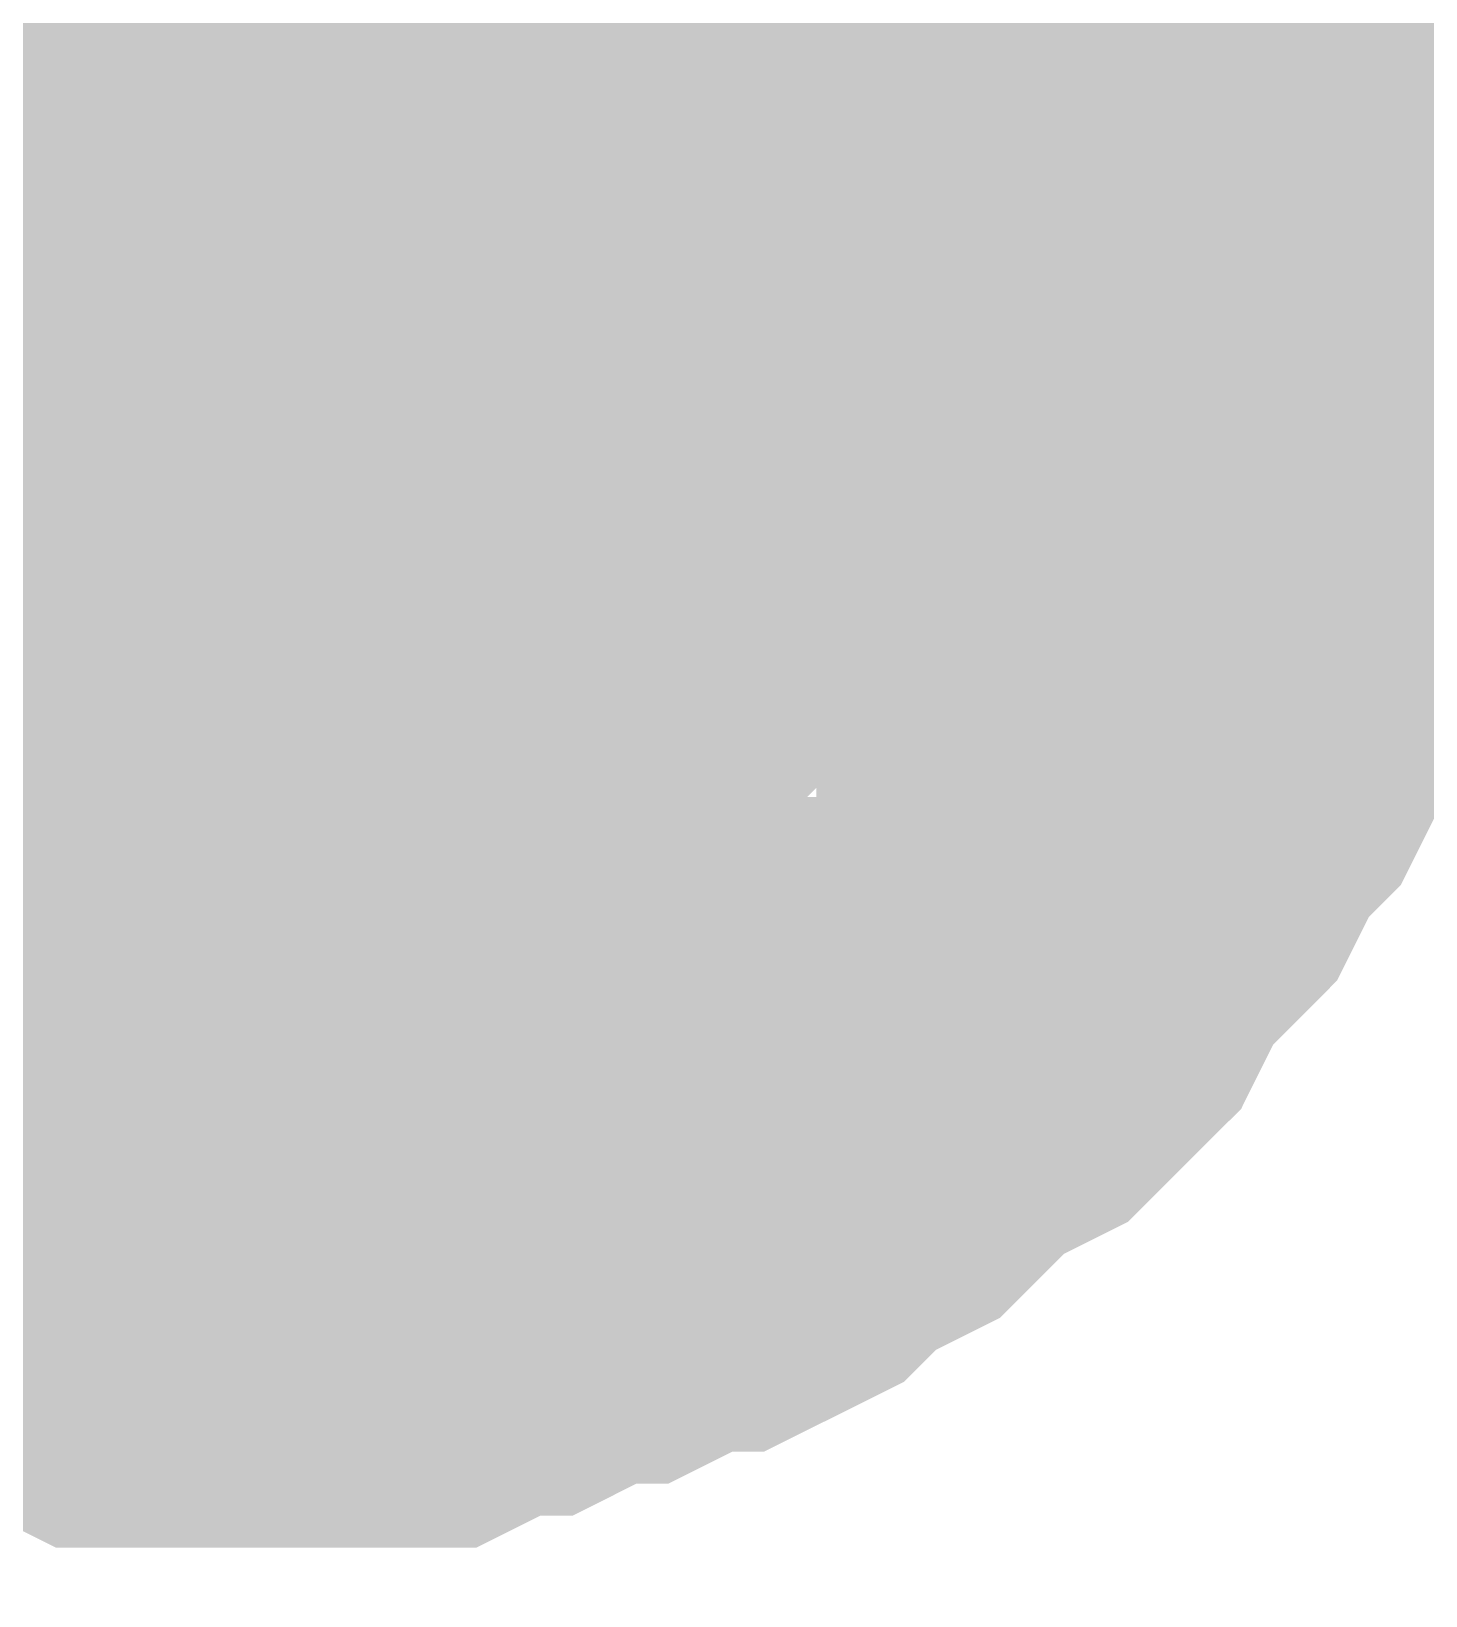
# Model space of a CAD drawing. Header units: inches. Extents: x 0 to 841, y 0 to 594.
# Drawn here: x 352.355 to 353.334, y 116.537 to 117.635 of the extents above; entities that cross this region are included whole.
import ezdxf

# ---------------------------------------------------------------- set-up
doc = ezdxf.new("R2010")
doc.units = ezdxf.units.IN
doc.layers.add('Sheet', color=255, linetype='Continuous')

msp = doc.modelspace()

# ---------------------------------------------------------------- linework, layer by layer
at = {"layer": 'Sheet'}
for points in [[(307.5148, 112.498, 0.7493, 0.7493, 0), (302.5067, 112.498, 0.7493, 0.7493, 0), (302.5067, 129.9936, 0.7493, 0.7493, 0), (352.5202, 129.9936, 0.7493, 0.7493, 0), (352.5202, 117.4839, 0.7493, 0.7493, 0), (347.5121, 117.4839, 0.7493, 0.7493, 0)], [(353.2164, 117.8208, 0.2997, 0.2997, 0), (353.2164, 117.7759, 0.2997, 0.2997, 0), (353.2389, 117.7534, 0.2997, 0.2997, 0), (353.2389, 117.7085, 0.2997, 0.2997, 0), (353.2613, 117.686, 0.2997, 0.2997, 0), (353.2613, 117.6411, 0.2997, 0.2997, 0), (353.2838, 117.5962, 0.2997, 0.2997, 0), (353.2838, 117.5737, 0.2997, 0.2997, 0), (353.2838, 117.5288, 0.2997, 0.2997, 0), (353.2838, 117.4839, 0.2997, 0.2997, 0)], [(353.2164, 117.8208, 0.2997, 0.2997, 0), (353.2164, 117.7759, 0.2997, 0.2997, 0), (353.2389, 117.7534, 0.2997, 0.2997, 0), (353.2389, 117.7085, 0.2997, 0.2997, 0), (353.2613, 117.686, 0.2997, 0.2997, 0), (353.2613, 117.6411, 0.2997, 0.2997, 0), (353.2838, 117.5962, 0.2997, 0.2997, 0), (353.2838, 117.5737, 0.2997, 0.2997, 0), (353.2838, 117.5288, 0.2997, 0.2997, 0), (353.2838, 117.4839, 0.2997, 0.2997, 0)], [(353.2164, 117.8208, 0.2997, 0.2997, 0), (353.2164, 117.7759, 0.2997, 0.2997, 0), (353.2389, 117.7534, 0.2997, 0.2997, 0), (353.2389, 117.7085, 0.2997, 0.2997, 0), (353.2613, 117.686, 0.2997, 0.2997, 0), (353.2613, 117.6411, 0.2997, 0.2997, 0), (353.2838, 117.5962, 0.2997, 0.2997, 0), (353.2838, 117.5737, 0.2997, 0.2997, 0), (353.2838, 117.5288, 0.2997, 0.2997, 0), (353.2838, 117.4839, 0.2997, 0.2997, 0)], [(352.9245, 117.7983, 0.2997, 0.2997, 0), (352.9245, 117.7759, 0.2997, 0.2997, 0), (352.9469, 117.7534, 0.2997, 0.2997, 0), (352.9469, 117.7309, 0.2997, 0.2997, 0), (352.9694, 117.7085, 0.2997, 0.2997, 0), (352.9694, 117.686, 0.2997, 0.2997, 0), (352.9918, 117.6636, 0.2997, 0.2997, 0), (352.9918, 117.6411, 0.2997, 0.2997, 0), (352.9918, 117.6186, 0.2997, 0.2997, 0), (353.0143, 117.5962, 0.2997, 0.2997, 0), (353.0143, 117.5737, 0.2997, 0.2997, 0), (353.0143, 117.5288, 0.2997, 0.2997, 0), (353.0143, 117.5064, 0.2997, 0.2997, 0), (353.0143, 117.4839, 0.2997, 0.2997, 0)], [(352.9245, 117.7983, 0.2997, 0.2997, 0), (352.9245, 117.7759, 0.2997, 0.2997, 0), (352.9469, 117.7534, 0.2997, 0.2997, 0), (352.9469, 117.7309, 0.2997, 0.2997, 0), (352.9694, 117.7085, 0.2997, 0.2997, 0), (352.9694, 117.686, 0.2997, 0.2997, 0), (352.9918, 117.6636, 0.2997, 0.2997, 0), (352.9918, 117.6411, 0.2997, 0.2997, 0), (352.9918, 117.6186, 0.2997, 0.2997, 0), (353.0143, 117.5962, 0.2997, 0.2997, 0), (353.0143, 117.5737, 0.2997, 0.2997, 0), (353.0143, 117.5288, 0.2997, 0.2997, 0), (353.0143, 117.5064, 0.2997, 0.2997, 0), (353.0143, 117.4839, 0.2997, 0.2997, 0)], [(357.5058, 117.4839, 0.7493, 0.7493, 0), (352.5202, 117.4839, 0.7493, 0.7493, 0)], [(352.9694, 117.686, 0.0991, 0.0991, 0), (352.9918, 117.6636, 0.0991, 0.0991, 0), (352.9918, 117.6411, 0.0991, 0.0991, 0), (352.9918, 117.6186, 0.0991, 0.0991, 0), (353.0143, 117.5962, 0.0991, 0.0991, 0), (353.0143, 117.5737, 0.0991, 0.0991, 0), (353.0143, 117.5288, 0.0991, 0.0991, 0), (353.0143, 117.5064, 0.0991, 0.0991, 0), (353.0143, 117.4839, 0.0991, 0.0991, 0)], [(352.9694, 117.686, 0.0991, 0.0991, 0), (352.9918, 117.6636, 0.0991, 0.0991, 0), (352.9918, 117.6411, 0.0991, 0.0991, 0), (352.9918, 117.6186, 0.0991, 0.0991, 0), (353.0143, 117.5962, 0.0991, 0.0991, 0), (353.0143, 117.5737, 0.0991, 0.0991, 0), (353.0143, 117.5288, 0.0991, 0.0991, 0), (353.0143, 117.5064, 0.0991, 0.0991, 0), (353.0143, 117.4839, 0.0991, 0.0991, 0)], [(353.2613, 117.686, 0.0991, 0.0991, 0), (353.2613, 117.6411, 0.0991, 0.0991, 0), (353.2838, 117.5962, 0.0991, 0.0991, 0), (353.2838, 117.5737, 0.0991, 0.0991, 0), (353.2838, 117.5288, 0.0991, 0.0991, 0), (353.2838, 117.4839, 0.0991, 0.0991, 0)], [(353.2613, 117.686, 0.0991, 0.0991, 0), (353.2613, 117.6411, 0.0991, 0.0991, 0), (353.2838, 117.5962, 0.0991, 0.0991, 0), (353.2838, 117.5737, 0.0991, 0.0991, 0), (353.2838, 117.5288, 0.0991, 0.0991, 0), (353.2838, 117.4839, 0.0991, 0.0991, 0)], [(353.2613, 117.686, 0.0991, 0.0991, 0), (353.2613, 117.6411, 0.0991, 0.0991, 0), (353.2838, 117.5962, 0.0991, 0.0991, 0), (353.2838, 117.5737, 0.0991, 0.0991, 0), (353.2838, 117.5288, 0.0991, 0.0991, 0), (353.2838, 117.4839, 0.0991, 0.0991, 0)], [(353.2838, 117.4839, 0.2997, 0.2997, 0), (353.2838, 117.439, 0.2997, 0.2997, 0), (353.2838, 117.4165, 0.2997, 0.2997, 0), (353.2838, 117.3716, 0.2997, 0.2997, 0), (353.2613, 117.3267, 0.2997, 0.2997, 0), (353.2613, 117.3042, 0.2997, 0.2997, 0), (353.2389, 117.2593, 0.2997, 0.2997, 0), (353.2389, 117.2368, 0.2997, 0.2997, 0), (353.2164, 117.1919, 0.2997, 0.2997, 0), (353.2164, 117.1695, 0.2997, 0.2997, 0), (353.1939, 117.1245, 0.2997, 0.2997, 0), (353.1715, 117.1021, 0.2997, 0.2997, 0), (353.149, 117.0572, 0.2997, 0.2997, 0), (353.1266, 117.0347, 0.2997, 0.2997, 0), (353.1041, 117.0123, 0.2997, 0.2997, 0), (353.0817, 116.9673, 0.2997, 0.2997, 0), (353.0592, 116.9449, 0.2997, 0.2997, 0), (353.0367, 116.9224, 0.2997, 0.2997, 0), (352.9918, 116.9, 0.2997, 0.2997, 0), (352.9694, 116.8775, 0.2997, 0.2997, 0), (352.9469, 116.855, 0.2997, 0.2997, 0), (352.902, 116.8326, 0.2997, 0.2997, 0), (352.8795, 116.8101, 0.2997, 0.2997, 0), (352.8346, 116.7877, 0.2997, 0.2997, 0), (352.8122, 116.7877, 0.2997, 0.2997, 0), (352.7673, 116.7652, 0.2997, 0.2997, 0), (352.7448, 116.7652, 0.2997, 0.2997, 0), (352.6999, 116.7427, 0.2997, 0.2997, 0), (352.6774, 116.7427, 0.2997, 0.2997, 0), (352.6325, 116.7203, 0.2997, 0.2997, 0), (352.5876, 116.7203, 0.2997, 0.2997, 0), (352.5651, 116.7203, 0.2997, 0.2997, 0), (352.5202, 116.7203, 0.2997, 0.2997, 0)], [(357.5058, 117.4839, 0.2997, 0.2997, 0), (352.5202, 117.4839, 0.2997, 0.2997, 0)], [(353.2838, 117.4839, 0.2997, 0.2997, 0), (353.2838, 117.439, 0.2997, 0.2997, 0), (353.2838, 117.4165, 0.2997, 0.2997, 0), (353.2838, 117.3716, 0.2997, 0.2997, 0), (353.2613, 117.3267, 0.2997, 0.2997, 0), (353.2613, 117.3042, 0.2997, 0.2997, 0), (353.2389, 117.2593, 0.2997, 0.2997, 0), (353.2389, 117.2368, 0.2997, 0.2997, 0), (353.2164, 117.1919, 0.2997, 0.2997, 0), (353.2164, 117.1695, 0.2997, 0.2997, 0), (353.1939, 117.1245, 0.2997, 0.2997, 0), (353.1715, 117.1021, 0.2997, 0.2997, 0), (353.149, 117.0572, 0.2997, 0.2997, 0), (353.1266, 117.0347, 0.2997, 0.2997, 0), (353.1041, 117.0123, 0.2997, 0.2997, 0), (353.0817, 116.9673, 0.2997, 0.2997, 0), (353.0592, 116.9449, 0.2997, 0.2997, 0), (353.0367, 116.9224, 0.2997, 0.2997, 0), (352.9918, 116.9, 0.2997, 0.2997, 0), (352.9694, 116.8775, 0.2997, 0.2997, 0), (352.9469, 116.855, 0.2997, 0.2997, 0), (352.902, 116.8326, 0.2997, 0.2997, 0), (352.8795, 116.8101, 0.2997, 0.2997, 0), (352.8346, 116.7877, 0.2997, 0.2997, 0), (352.8122, 116.7877, 0.2997, 0.2997, 0), (352.7673, 116.7652, 0.2997, 0.2997, 0), (352.7448, 116.7652, 0.2997, 0.2997, 0), (352.6999, 116.7427, 0.2997, 0.2997, 0), (352.6774, 116.7427, 0.2997, 0.2997, 0), (352.6325, 116.7203, 0.2997, 0.2997, 0), (352.5876, 116.7203, 0.2997, 0.2997, 0), (352.5651, 116.7203, 0.2997, 0.2997, 0), (352.5202, 116.7203, 0.2997, 0.2997, 0)], [(353.2838, 117.4839, 0.2997, 0.2997, 0), (353.2838, 117.439, 0.2997, 0.2997, 0), (353.2838, 117.4165, 0.2997, 0.2997, 0), (353.2838, 117.3716, 0.2997, 0.2997, 0), (353.2613, 117.3267, 0.2997, 0.2997, 0), (353.2613, 117.3042, 0.2997, 0.2997, 0), (353.2389, 117.2593, 0.2997, 0.2997, 0), (353.2389, 117.2368, 0.2997, 0.2997, 0), (353.2164, 117.1919, 0.2997, 0.2997, 0), (353.2164, 117.1695, 0.2997, 0.2997, 0), (353.1939, 117.1245, 0.2997, 0.2997, 0), (353.1715, 117.1021, 0.2997, 0.2997, 0), (353.149, 117.0572, 0.2997, 0.2997, 0), (353.1266, 117.0347, 0.2997, 0.2997, 0), (353.1041, 117.0123, 0.2997, 0.2997, 0), (353.0817, 116.9673, 0.2997, 0.2997, 0), (353.0592, 116.9449, 0.2997, 0.2997, 0), (353.0367, 116.9224, 0.2997, 0.2997, 0), (352.9918, 116.9, 0.2997, 0.2997, 0), (352.9694, 116.8775, 0.2997, 0.2997, 0), (352.9469, 116.855, 0.2997, 0.2997, 0), (352.902, 116.8326, 0.2997, 0.2997, 0), (352.8795, 116.8101, 0.2997, 0.2997, 0), (352.8346, 116.7877, 0.2997, 0.2997, 0), (352.8122, 116.7877, 0.2997, 0.2997, 0), (352.7673, 116.7652, 0.2997, 0.2997, 0), (352.7448, 116.7652, 0.2997, 0.2997, 0), (352.6999, 116.7427, 0.2997, 0.2997, 0), (352.6774, 116.7427, 0.2997, 0.2997, 0), (352.6325, 116.7203, 0.2997, 0.2997, 0), (352.5876, 116.7203, 0.2997, 0.2997, 0), (352.5651, 116.7203, 0.2997, 0.2997, 0), (352.5202, 116.7203, 0.2997, 0.2997, 0)], [(353.0143, 117.4839, 0.2997, 0.2997, 0), (353.0143, 117.4614, 0.2997, 0.2997, 0), (353.0143, 117.439, 0.2997, 0.2997, 0), (353.0143, 117.4165, 0.2997, 0.2997, 0), (353.0143, 117.3941, 0.2997, 0.2997, 0), (352.9918, 117.3716, 0.2997, 0.2997, 0), (352.9918, 117.3491, 0.2997, 0.2997, 0), (352.9918, 117.3042, 0.2997, 0.2997, 0), (352.9694, 117.2818, 0.2997, 0.2997, 0), (352.9694, 117.2818, 0.2997, 0.2997, 0), (352.9469, 117.2593, 0.2997, 0.2997, 0), (352.9469, 117.2368, 0.2997, 0.2997, 0), (352.9245, 117.2144, 0.2997, 0.2997, 0), (352.9245, 117.1919, 0.2997, 0.2997, 0), (352.902, 117.1695, 0.2997, 0.2997, 0), (352.8795, 117.147, 0.2997, 0.2997, 0), (352.8571, 117.147, 0.2997, 0.2997, 0), (352.8571, 117.1245, 0.2997, 0.2997, 0), (352.8346, 117.1021, 0.2997, 0.2997, 0), (352.8122, 117.0796, 0.2997, 0.2997, 0), (352.7897, 117.0796, 0.2997, 0.2997, 0), (352.7673, 117.0572, 0.2997, 0.2997, 0), (352.7448, 117.0572, 0.2997, 0.2997, 0), (352.7223, 117.0347, 0.2997, 0.2997, 0), (352.7223, 117.0347, 0.2997, 0.2997, 0), (352.6999, 117.0123, 0.2997, 0.2997, 0), (352.655, 117.0123, 0.2997, 0.2997, 0), (352.6325, 117.0123, 0.2997, 0.2997, 0), (352.61, 116.9898, 0.2997, 0.2997, 0), (352.5876, 116.9898, 0.2997, 0.2997, 0), (352.5651, 116.9898, 0.2997, 0.2997, 0), (352.5427, 116.9898, 0.2997, 0.2997, 0), (352.5202, 116.9898, 0.2997, 0.2997, 0)], [(353.0143, 117.4839, 0.2997, 0.2997, 0), (353.0143, 117.4614, 0.2997, 0.2997, 0), (353.0143, 117.439, 0.2997, 0.2997, 0), (353.0143, 117.4165, 0.2997, 0.2997, 0), (353.0143, 117.3941, 0.2997, 0.2997, 0), (352.9918, 117.3716, 0.2997, 0.2997, 0), (352.9918, 117.3491, 0.2997, 0.2997, 0), (352.9918, 117.3042, 0.2997, 0.2997, 0), (352.9694, 117.2818, 0.2997, 0.2997, 0), (352.9694, 117.2818, 0.2997, 0.2997, 0), (352.9469, 117.2593, 0.2997, 0.2997, 0), (352.9469, 117.2368, 0.2997, 0.2997, 0), (352.9245, 117.2144, 0.2997, 0.2997, 0), (352.9245, 117.1919, 0.2997, 0.2997, 0), (352.902, 117.1695, 0.2997, 0.2997, 0), (352.8795, 117.147, 0.2997, 0.2997, 0), (352.8571, 117.147, 0.2997, 0.2997, 0), (352.8571, 117.1245, 0.2997, 0.2997, 0), (352.8346, 117.1021, 0.2997, 0.2997, 0), (352.8122, 117.0796, 0.2997, 0.2997, 0), (352.7897, 117.0796, 0.2997, 0.2997, 0), (352.7673, 117.0572, 0.2997, 0.2997, 0), (352.7448, 117.0572, 0.2997, 0.2997, 0), (352.7223, 117.0347, 0.2997, 0.2997, 0), (352.7223, 117.0347, 0.2997, 0.2997, 0), (352.6999, 117.0123, 0.2997, 0.2997, 0), (352.655, 117.0123, 0.2997, 0.2997, 0), (352.6325, 117.0123, 0.2997, 0.2997, 0), (352.61, 116.9898, 0.2997, 0.2997, 0), (352.5876, 116.9898, 0.2997, 0.2997, 0), (352.5651, 116.9898, 0.2997, 0.2997, 0), (352.5427, 116.9898, 0.2997, 0.2997, 0), (352.5202, 116.9898, 0.2997, 0.2997, 0)], [(353.0143, 117.4839, 0.2997, 0.2997, 0), (353.0143, 117.4839, 0.2997, 0.2997, 0), (353.0143, 117.4839, 0.2997, 0.2997, 0), (353.0143, 117.4839, 0.2997, 0.2997, 0), (353.0143, 117.4839, 0.2997, 0.2997, 0), (353.0143, 117.4839, 0.2997, 0.2997, 0), (353.0143, 117.4839, 0.2997, 0.2997, 0), (353.0143, 117.4839, 0.2997, 0.2997, 0), (353.0143, 117.4839, 0.2997, 0.2997, 0), (353.0143, 117.4839, 0.2997, 0.2997, 0), (353.0143, 117.4839, 0.2997, 0.2997, 0), (353.0143, 117.4839, 0.2997, 0.2997, 0), (353.0143, 117.4839, 0.2997, 0.2997, 0), (353.0143, 117.4839, 0.2997, 0.2997, 0), (353.0143, 117.4839, 0.2997, 0.2997, 0), (353.0143, 117.4839, 0.2997, 0.2997, 0), (353.0143, 117.4839, 0.2997, 0.2997, 0), (353.0143, 117.4839, 0.2997, 0.2997, 0), (353.0143, 117.4839, 0.2997, 0.2997, 0), (353.0143, 117.4839, 0.2997, 0.2997, 0), (353.0143, 117.4839, 0.2997, 0.2997, 0), (353.0143, 117.4839, 0.2997, 0.2997, 0), (353.0143, 117.4839, 0.2997, 0.2997, 0), (353.0143, 117.4839, 0.2997, 0.2997, 0), (353.0143, 117.4839, 0.2997, 0.2997, 0), (353.0143, 117.4839, 0.2997, 0.2997, 0), (353.0143, 117.4839, 0.2997, 0.2997, 0), (353.0143, 117.4839, 0.2997, 0.2997, 0), (353.0143, 117.4839, 0.2997, 0.2997, 0), (353.0143, 117.4839, 0.2997, 0.2997, 0), (353.0143, 117.4839, 0.2997, 0.2997, 0), (353.0143, 117.4839, 0.2997, 0.2997, 0), (353.0143, 117.4839, 0.2997, 0.2997, 0)], [(353.0143, 117.4839, 0.2997, 0.2997, 0), (353.0143, 117.4839, 0.2997, 0.2997, 0)], [(353.0143, 117.4839, 0.2997, 0.2997, 0), (353.0143, 117.4839, 0.2997, 0.2997, 0), (353.0143, 117.4839, 0.2997, 0.2997, 0), (353.0143, 117.4839, 0.2997, 0.2997, 0), (353.0143, 117.4839, 0.2997, 0.2997, 0), (353.0143, 117.4839, 0.2997, 0.2997, 0), (353.0143, 117.4839, 0.2997, 0.2997, 0), (353.0143, 117.4839, 0.2997, 0.2997, 0), (353.0143, 117.4839, 0.2997, 0.2997, 0), (353.0143, 117.4839, 0.2997, 0.2997, 0), (353.0143, 117.4839, 0.2997, 0.2997, 0), (353.0143, 117.4839, 0.2997, 0.2997, 0), (353.0143, 117.4839, 0.2997, 0.2997, 0), (353.0143, 117.4839, 0.2997, 0.2997, 0), (353.0143, 117.4839, 0.2997, 0.2997, 0), (353.0143, 117.4839, 0.2997, 0.2997, 0), (353.0143, 117.4839, 0.2997, 0.2997, 0), (353.0143, 117.4839, 0.2997, 0.2997, 0), (353.0143, 117.4839, 0.2997, 0.2997, 0), (353.0143, 117.4839, 0.2997, 0.2997, 0), (353.0143, 117.4839, 0.2997, 0.2997, 0), (353.0143, 117.4839, 0.2997, 0.2997, 0), (353.0143, 117.4839, 0.2997, 0.2997, 0), (353.0143, 117.4839, 0.2997, 0.2997, 0), (353.0143, 117.4839, 0.2997, 0.2997, 0), (353.0143, 117.4839, 0.2997, 0.2997, 0), (353.0143, 117.4839, 0.2997, 0.2997, 0), (353.0143, 117.4839, 0.2997, 0.2997, 0), (353.0143, 117.4839, 0.2997, 0.2997, 0), (353.0143, 117.4839, 0.2997, 0.2997, 0), (353.0143, 117.4839, 0.2997, 0.2997, 0), (353.0143, 117.4839, 0.2997, 0.2997, 0), (353.0143, 117.4839, 0.2997, 0.2997, 0)], [(353.0143, 117.4839, 0.2997, 0.2997, 0), (353.0143, 117.4839, 0.2997, 0.2997, 0)], [(353.2838, 117.4839, 0.2997, 0.2997, 0), (353.2838, 117.4839, 0.2997, 0.2997, 0), (353.2838, 117.4839, 0.2997, 0.2997, 0), (353.2838, 117.4839, 0.2997, 0.2997, 0), (353.2838, 117.4839, 0.2997, 0.2997, 0), (353.2838, 117.4839, 0.2997, 0.2997, 0), (353.2838, 117.4839, 0.2997, 0.2997, 0), (353.2838, 117.4839, 0.2997, 0.2997, 0), (353.2838, 117.4839, 0.2997, 0.2997, 0), (353.2838, 117.4839, 0.2997, 0.2997, 0), (353.2838, 117.4839, 0.2997, 0.2997, 0), (353.2838, 117.4839, 0.2997, 0.2997, 0), (353.2838, 117.4839, 0.2997, 0.2997, 0), (353.2838, 117.4839, 0.2997, 0.2997, 0), (353.2838, 117.4839, 0.2997, 0.2997, 0), (353.2838, 117.4839, 0.2997, 0.2997, 0), (353.2838, 117.4839, 0.2997, 0.2997, 0), (353.2838, 117.4839, 0.2997, 0.2997, 0), (353.2838, 117.4839, 0.2997, 0.2997, 0), (353.2838, 117.4839, 0.2997, 0.2997, 0), (353.2838, 117.4839, 0.2997, 0.2997, 0), (353.2838, 117.4839, 0.2997, 0.2997, 0), (353.2838, 117.4839, 0.2997, 0.2997, 0), (353.2838, 117.4839, 0.2997, 0.2997, 0), (353.2838, 117.4839, 0.2997, 0.2997, 0), (353.2838, 117.4839, 0.2997, 0.2997, 0), (353.2838, 117.4839, 0.2997, 0.2997, 0), (353.2838, 117.4839, 0.2997, 0.2997, 0), (353.2838, 117.4839, 0.2997, 0.2997, 0), (353.2838, 117.4839, 0.2997, 0.2997, 0), (353.2838, 117.4839, 0.2997, 0.2997, 0), (353.2838, 117.4839, 0.2997, 0.2997, 0), (353.2838, 117.4839, 0.2997, 0.2997, 0)], [(353.2838, 117.4839, 0.2997, 0.2997, 0), (353.2838, 117.4839, 0.2997, 0.2997, 0)], [(353.2838, 117.4839, 0.2997, 0.2997, 0), (353.2838, 117.4839, 0.2997, 0.2997, 0), (353.2838, 117.4839, 0.2997, 0.2997, 0), (353.2838, 117.4839, 0.2997, 0.2997, 0), (353.2838, 117.4839, 0.2997, 0.2997, 0), (353.2838, 117.4839, 0.2997, 0.2997, 0), (353.2838, 117.4839, 0.2997, 0.2997, 0), (353.2838, 117.4839, 0.2997, 0.2997, 0), (353.2838, 117.4839, 0.2997, 0.2997, 0), (353.2838, 117.4839, 0.2997, 0.2997, 0), (353.2838, 117.4839, 0.2997, 0.2997, 0), (353.2838, 117.4839, 0.2997, 0.2997, 0), (353.2838, 117.4839, 0.2997, 0.2997, 0), (353.2838, 117.4839, 0.2997, 0.2997, 0), (353.2838, 117.4839, 0.2997, 0.2997, 0), (353.2838, 117.4839, 0.2997, 0.2997, 0), (353.2838, 117.4839, 0.2997, 0.2997, 0), (353.2838, 117.4839, 0.2997, 0.2997, 0), (353.2838, 117.4839, 0.2997, 0.2997, 0), (353.2838, 117.4839, 0.2997, 0.2997, 0), (353.2838, 117.4839, 0.2997, 0.2997, 0), (353.2838, 117.4839, 0.2997, 0.2997, 0), (353.2838, 117.4839, 0.2997, 0.2997, 0), (353.2838, 117.4839, 0.2997, 0.2997, 0), (353.2838, 117.4839, 0.2997, 0.2997, 0), (353.2838, 117.4839, 0.2997, 0.2997, 0), (353.2838, 117.4839, 0.2997, 0.2997, 0), (353.2838, 117.4839, 0.2997, 0.2997, 0), (353.2838, 117.4839, 0.2997, 0.2997, 0), (353.2838, 117.4839, 0.2997, 0.2997, 0), (353.2838, 117.4839, 0.2997, 0.2997, 0), (353.2838, 117.4839, 0.2997, 0.2997, 0), (353.2838, 117.4839, 0.2997, 0.2997, 0)], [(353.2838, 117.4839, 0.2997, 0.2997, 0), (353.2838, 117.4839, 0.2997, 0.2997, 0)], [(353.2838, 117.4839, 0.2997, 0.2997, 0), (353.2838, 117.4839, 0.2997, 0.2997, 0), (353.2838, 117.4839, 0.2997, 0.2997, 0), (353.2838, 117.4839, 0.2997, 0.2997, 0), (353.2838, 117.4839, 0.2997, 0.2997, 0), (353.2838, 117.4839, 0.2997, 0.2997, 0), (353.2838, 117.4839, 0.2997, 0.2997, 0), (353.2838, 117.4839, 0.2997, 0.2997, 0), (353.2838, 117.4839, 0.2997, 0.2997, 0), (353.2838, 117.4839, 0.2997, 0.2997, 0), (353.2838, 117.4839, 0.2997, 0.2997, 0), (353.2838, 117.4839, 0.2997, 0.2997, 0), (353.2838, 117.4839, 0.2997, 0.2997, 0), (353.2838, 117.4839, 0.2997, 0.2997, 0), (353.2838, 117.4839, 0.2997, 0.2997, 0), (353.2838, 117.4839, 0.2997, 0.2997, 0), (353.2838, 117.4839, 0.2997, 0.2997, 0), (353.2838, 117.4839, 0.2997, 0.2997, 0), (353.2838, 117.4839, 0.2997, 0.2997, 0), (353.2838, 117.4839, 0.2997, 0.2997, 0), (353.2838, 117.4839, 0.2997, 0.2997, 0), (353.2838, 117.4839, 0.2997, 0.2997, 0), (353.2838, 117.4839, 0.2997, 0.2997, 0), (353.2838, 117.4839, 0.2997, 0.2997, 0), (353.2838, 117.4839, 0.2997, 0.2997, 0), (353.2838, 117.4839, 0.2997, 0.2997, 0), (353.2838, 117.4839, 0.2997, 0.2997, 0), (353.2838, 117.4839, 0.2997, 0.2997, 0), (353.2838, 117.4839, 0.2997, 0.2997, 0), (353.2838, 117.4839, 0.2997, 0.2997, 0), (353.2838, 117.4839, 0.2997, 0.2997, 0), (353.2838, 117.4839, 0.2997, 0.2997, 0), (353.2838, 117.4839, 0.2997, 0.2997, 0)], [(353.2838, 117.4839, 0.2997, 0.2997, 0), (353.2838, 117.4839, 0.2997, 0.2997, 0)], [(353.2838, 117.4839, 0.0991, 0.0991, 0), (353.2838, 117.439, 0.0991, 0.0991, 0), (353.2838, 117.4165, 0.0991, 0.0991, 0), (353.2838, 117.3716, 0.0991, 0.0991, 0), (353.2613, 117.3267, 0.0991, 0.0991, 0), (353.2613, 117.3042, 0.0991, 0.0991, 0), (353.2389, 117.2593, 0.0991, 0.0991, 0), (353.2389, 117.2368, 0.0991, 0.0991, 0), (353.2164, 117.1919, 0.0991, 0.0991, 0), (353.2164, 117.1695, 0.0991, 0.0991, 0), (353.1939, 117.1245, 0.0991, 0.0991, 0), (353.1715, 117.1021, 0.0991, 0.0991, 0), (353.149, 117.0572, 0.0991, 0.0991, 0), (353.1266, 117.0347, 0.0991, 0.0991, 0), (353.1041, 117.0123, 0.0991, 0.0991, 0), (353.0817, 116.9673, 0.0991, 0.0991, 0), (353.0592, 116.9449, 0.0991, 0.0991, 0), (353.0367, 116.9224, 0.0991, 0.0991, 0), (352.9918, 116.9, 0.0991, 0.0991, 0), (352.9694, 116.8775, 0.0991, 0.0991, 0), (352.9469, 116.855, 0.0991, 0.0991, 0), (352.902, 116.8326, 0.0991, 0.0991, 0), (352.8795, 116.8101, 0.0991, 0.0991, 0), (352.8346, 116.7877, 0.0991, 0.0991, 0), (352.8122, 116.7877, 0.0991, 0.0991, 0), (352.7673, 116.7652, 0.0991, 0.0991, 0), (352.7448, 116.7652, 0.0991, 0.0991, 0), (352.6999, 116.7427, 0.0991, 0.0991, 0), (352.6774, 116.7427, 0.0991, 0.0991, 0), (352.6325, 116.7203, 0.0991, 0.0991, 0), (352.5876, 116.7203, 0.0991, 0.0991, 0), (352.5651, 116.7203, 0.0991, 0.0991, 0), (352.5202, 116.7203, 0.0991, 0.0991, 0)], [(353.2838, 117.4839, 0.0991, 0.0991, 0), (353.2838, 117.439, 0.0991, 0.0991, 0), (353.2838, 117.4165, 0.0991, 0.0991, 0), (353.2838, 117.3716, 0.0991, 0.0991, 0), (353.2613, 117.3267, 0.0991, 0.0991, 0), (353.2613, 117.3042, 0.0991, 0.0991, 0), (353.2389, 117.2593, 0.0991, 0.0991, 0), (353.2389, 117.2368, 0.0991, 0.0991, 0), (353.2164, 117.1919, 0.0991, 0.0991, 0), (353.2164, 117.1695, 0.0991, 0.0991, 0), (353.1939, 117.1245, 0.0991, 0.0991, 0), (353.1715, 117.1021, 0.0991, 0.0991, 0), (353.149, 117.0572, 0.0991, 0.0991, 0), (353.1266, 117.0347, 0.0991, 0.0991, 0), (353.1041, 117.0123, 0.0991, 0.0991, 0), (353.0817, 116.9673, 0.0991, 0.0991, 0), (353.0592, 116.9449, 0.0991, 0.0991, 0), (353.0367, 116.9224, 0.0991, 0.0991, 0), (352.9918, 116.9, 0.0991, 0.0991, 0), (352.9694, 116.8775, 0.0991, 0.0991, 0), (352.9469, 116.855, 0.0991, 0.0991, 0), (352.902, 116.8326, 0.0991, 0.0991, 0), (352.8795, 116.8101, 0.0991, 0.0991, 0), (352.8346, 116.7877, 0.0991, 0.0991, 0), (352.8122, 116.7877, 0.0991, 0.0991, 0), (352.7673, 116.7652, 0.0991, 0.0991, 0), (352.7448, 116.7652, 0.0991, 0.0991, 0), (352.6999, 116.7427, 0.0991, 0.0991, 0), (352.6774, 116.7427, 0.0991, 0.0991, 0), (352.6325, 116.7203, 0.0991, 0.0991, 0), (352.5876, 116.7203, 0.0991, 0.0991, 0), (352.5651, 116.7203, 0.0991, 0.0991, 0), (352.5202, 116.7203, 0.0991, 0.0991, 0)], [(353.2838, 117.4839, 0.0991, 0.0991, 0), (353.2838, 117.439, 0.0991, 0.0991, 0), (353.2838, 117.4165, 0.0991, 0.0991, 0), (353.2838, 117.3716, 0.0991, 0.0991, 0), (353.2613, 117.3267, 0.0991, 0.0991, 0), (353.2613, 117.3042, 0.0991, 0.0991, 0), (353.2389, 117.2593, 0.0991, 0.0991, 0), (353.2389, 117.2368, 0.0991, 0.0991, 0), (353.2164, 117.1919, 0.0991, 0.0991, 0), (353.2164, 117.1695, 0.0991, 0.0991, 0), (353.1939, 117.1245, 0.0991, 0.0991, 0), (353.1715, 117.1021, 0.0991, 0.0991, 0), (353.149, 117.0572, 0.0991, 0.0991, 0), (353.1266, 117.0347, 0.0991, 0.0991, 0), (353.1041, 117.0123, 0.0991, 0.0991, 0), (353.0817, 116.9673, 0.0991, 0.0991, 0), (353.0592, 116.9449, 0.0991, 0.0991, 0), (353.0367, 116.9224, 0.0991, 0.0991, 0), (352.9918, 116.9, 0.0991, 0.0991, 0), (352.9694, 116.8775, 0.0991, 0.0991, 0), (352.9469, 116.855, 0.0991, 0.0991, 0), (352.902, 116.8326, 0.0991, 0.0991, 0), (352.8795, 116.8101, 0.0991, 0.0991, 0), (352.8346, 116.7877, 0.0991, 0.0991, 0), (352.8122, 116.7877, 0.0991, 0.0991, 0), (352.7673, 116.7652, 0.0991, 0.0991, 0), (352.7448, 116.7652, 0.0991, 0.0991, 0), (352.6999, 116.7427, 0.0991, 0.0991, 0), (352.6774, 116.7427, 0.0991, 0.0991, 0), (352.6325, 116.7203, 0.0991, 0.0991, 0), (352.5876, 116.7203, 0.0991, 0.0991, 0), (352.5651, 116.7203, 0.0991, 0.0991, 0), (352.5202, 116.7203, 0.0991, 0.0991, 0)], [(353.0143, 117.4839, 0.0991, 0.0991, 0), (353.0143, 117.4614, 0.0991, 0.0991, 0), (353.0143, 117.439, 0.0991, 0.0991, 0), (353.0143, 117.4165, 0.0991, 0.0991, 0), (353.0143, 117.3941, 0.0991, 0.0991, 0), (352.9918, 117.3716, 0.0991, 0.0991, 0), (352.9918, 117.3491, 0.0991, 0.0991, 0), (352.9918, 117.3042, 0.0991, 0.0991, 0), (352.9694, 117.2818, 0.0991, 0.0991, 0), (352.9694, 117.2818, 0.0991, 0.0991, 0), (352.9469, 117.2593, 0.0991, 0.0991, 0), (352.9469, 117.2368, 0.0991, 0.0991, 0), (352.9245, 117.2144, 0.0991, 0.0991, 0), (352.9245, 117.1919, 0.0991, 0.0991, 0), (352.902, 117.1695, 0.0991, 0.0991, 0), (352.8795, 117.147, 0.0991, 0.0991, 0), (352.8571, 117.147, 0.0991, 0.0991, 0), (352.8571, 117.1245, 0.0991, 0.0991, 0), (352.8346, 117.1021, 0.0991, 0.0991, 0), (352.8122, 117.0796, 0.0991, 0.0991, 0), (352.7897, 117.0796, 0.0991, 0.0991, 0), (352.7673, 117.0572, 0.0991, 0.0991, 0), (352.7448, 117.0572, 0.0991, 0.0991, 0), (352.7223, 117.0347, 0.0991, 0.0991, 0), (352.7223, 117.0347, 0.0991, 0.0991, 0), (352.6999, 117.0123, 0.0991, 0.0991, 0), (352.655, 117.0123, 0.0991, 0.0991, 0), (352.6325, 117.0123, 0.0991, 0.0991, 0), (352.61, 116.9898, 0.0991, 0.0991, 0), (352.5876, 116.9898, 0.0991, 0.0991, 0), (352.5651, 116.9898, 0.0991, 0.0991, 0), (352.5427, 116.9898, 0.0991, 0.0991, 0), (352.5202, 116.9898, 0.0991, 0.0991, 0)], [(353.0143, 117.4839, 0.0991, 0.0991, 0), (353.0143, 117.4614, 0.0991, 0.0991, 0), (353.0143, 117.439, 0.0991, 0.0991, 0), (353.0143, 117.4165, 0.0991, 0.0991, 0), (353.0143, 117.3941, 0.0991, 0.0991, 0), (352.9918, 117.3716, 0.0991, 0.0991, 0), (352.9918, 117.3491, 0.0991, 0.0991, 0), (352.9918, 117.3042, 0.0991, 0.0991, 0), (352.9694, 117.2818, 0.0991, 0.0991, 0), (352.9694, 117.2818, 0.0991, 0.0991, 0), (352.9469, 117.2593, 0.0991, 0.0991, 0), (352.9469, 117.2368, 0.0991, 0.0991, 0), (352.9245, 117.2144, 0.0991, 0.0991, 0), (352.9245, 117.1919, 0.0991, 0.0991, 0), (352.902, 117.1695, 0.0991, 0.0991, 0), (352.8795, 117.147, 0.0991, 0.0991, 0), (352.8571, 117.147, 0.0991, 0.0991, 0), (352.8571, 117.1245, 0.0991, 0.0991, 0), (352.8346, 117.1021, 0.0991, 0.0991, 0), (352.8122, 117.0796, 0.0991, 0.0991, 0), (352.7897, 117.0796, 0.0991, 0.0991, 0), (352.7673, 117.0572, 0.0991, 0.0991, 0), (352.7448, 117.0572, 0.0991, 0.0991, 0), (352.7223, 117.0347, 0.0991, 0.0991, 0), (352.7223, 117.0347, 0.0991, 0.0991, 0), (352.6999, 117.0123, 0.0991, 0.0991, 0), (352.655, 117.0123, 0.0991, 0.0991, 0), (352.6325, 117.0123, 0.0991, 0.0991, 0), (352.61, 116.9898, 0.0991, 0.0991, 0), (352.5876, 116.9898, 0.0991, 0.0991, 0), (352.5651, 116.9898, 0.0991, 0.0991, 0), (352.5427, 116.9898, 0.0991, 0.0991, 0), (352.5202, 116.9898, 0.0991, 0.0991, 0)], [(353.0143, 117.4839, 0.0991, 0.0991, 0), (353.0143, 117.4839, 0.0991, 0.0991, 0), (353.0143, 117.4839, 0.0991, 0.0991, 0), (353.0143, 117.4839, 0.0991, 0.0991, 0), (353.0143, 117.4839, 0.0991, 0.0991, 0), (353.0143, 117.4839, 0.0991, 0.0991, 0), (353.0143, 117.4839, 0.0991, 0.0991, 0), (353.0143, 117.4839, 0.0991, 0.0991, 0), (353.0143, 117.4839, 0.0991, 0.0991, 0), (353.0143, 117.4839, 0.0991, 0.0991, 0), (353.0143, 117.4839, 0.0991, 0.0991, 0), (353.0143, 117.4839, 0.0991, 0.0991, 0), (353.0143, 117.4839, 0.0991, 0.0991, 0), (353.0143, 117.4839, 0.0991, 0.0991, 0), (353.0143, 117.4839, 0.0991, 0.0991, 0), (353.0143, 117.4839, 0.0991, 0.0991, 0), (353.0143, 117.4839, 0.0991, 0.0991, 0), (353.0143, 117.4839, 0.0991, 0.0991, 0), (353.0143, 117.4839, 0.0991, 0.0991, 0), (353.0143, 117.4839, 0.0991, 0.0991, 0), (353.0143, 117.4839, 0.0991, 0.0991, 0), (353.0143, 117.4839, 0.0991, 0.0991, 0), (353.0143, 117.4839, 0.0991, 0.0991, 0), (353.0143, 117.4839, 0.0991, 0.0991, 0), (353.0143, 117.4839, 0.0991, 0.0991, 0), (353.0143, 117.4839, 0.0991, 0.0991, 0), (353.0143, 117.4839, 0.0991, 0.0991, 0), (353.0143, 117.4839, 0.0991, 0.0991, 0), (353.0143, 117.4839, 0.0991, 0.0991, 0), (353.0143, 117.4839, 0.0991, 0.0991, 0), (353.0143, 117.4839, 0.0991, 0.0991, 0), (353.0143, 117.4839, 0.0991, 0.0991, 0), (353.0143, 117.4839, 0.0991, 0.0991, 0)], [(353.0143, 117.4839, 0.0991, 0.0991, 0), (353.0143, 117.4839, 0.0991, 0.0991, 0)], [(353.0143, 117.4839, 0.0991, 0.0991, 0), (353.0143, 117.4839, 0.0991, 0.0991, 0), (353.0143, 117.4839, 0.0991, 0.0991, 0), (353.0143, 117.4839, 0.0991, 0.0991, 0), (353.0143, 117.4839, 0.0991, 0.0991, 0), (353.0143, 117.4839, 0.0991, 0.0991, 0), (353.0143, 117.4839, 0.0991, 0.0991, 0), (353.0143, 117.4839, 0.0991, 0.0991, 0), (353.0143, 117.4839, 0.0991, 0.0991, 0), (353.0143, 117.4839, 0.0991, 0.0991, 0), (353.0143, 117.4839, 0.0991, 0.0991, 0), (353.0143, 117.4839, 0.0991, 0.0991, 0), (353.0143, 117.4839, 0.0991, 0.0991, 0), (353.0143, 117.4839, 0.0991, 0.0991, 0), (353.0143, 117.4839, 0.0991, 0.0991, 0), (353.0143, 117.4839, 0.0991, 0.0991, 0), (353.0143, 117.4839, 0.0991, 0.0991, 0), (353.0143, 117.4839, 0.0991, 0.0991, 0), (353.0143, 117.4839, 0.0991, 0.0991, 0), (353.0143, 117.4839, 0.0991, 0.0991, 0), (353.0143, 117.4839, 0.0991, 0.0991, 0), (353.0143, 117.4839, 0.0991, 0.0991, 0), (353.0143, 117.4839, 0.0991, 0.0991, 0), (353.0143, 117.4839, 0.0991, 0.0991, 0), (353.0143, 117.4839, 0.0991, 0.0991, 0), (353.0143, 117.4839, 0.0991, 0.0991, 0), (353.0143, 117.4839, 0.0991, 0.0991, 0), (353.0143, 117.4839, 0.0991, 0.0991, 0), (353.0143, 117.4839, 0.0991, 0.0991, 0), (353.0143, 117.4839, 0.0991, 0.0991, 0), (353.0143, 117.4839, 0.0991, 0.0991, 0), (353.0143, 117.4839, 0.0991, 0.0991, 0), (353.0143, 117.4839, 0.0991, 0.0991, 0)], [(353.0143, 117.4839, 0.0991, 0.0991, 0), (353.0143, 117.4839, 0.0991, 0.0991, 0)], [(353.2838, 117.4839, 0.0991, 0.0991, 0), (353.2838, 117.4839, 0.0991, 0.0991, 0), (353.2838, 117.4839, 0.0991, 0.0991, 0), (353.2838, 117.4839, 0.0991, 0.0991, 0), (353.2838, 117.4839, 0.0991, 0.0991, 0), (353.2838, 117.4839, 0.0991, 0.0991, 0), (353.2838, 117.4839, 0.0991, 0.0991, 0), (353.2838, 117.4839, 0.0991, 0.0991, 0), (353.2838, 117.4839, 0.0991, 0.0991, 0), (353.2838, 117.4839, 0.0991, 0.0991, 0), (353.2838, 117.4839, 0.0991, 0.0991, 0), (353.2838, 117.4839, 0.0991, 0.0991, 0), (353.2838, 117.4839, 0.0991, 0.0991, 0), (353.2838, 117.4839, 0.0991, 0.0991, 0), (353.2838, 117.4839, 0.0991, 0.0991, 0), (353.2838, 117.4839, 0.0991, 0.0991, 0), (353.2838, 117.4839, 0.0991, 0.0991, 0), (353.2838, 117.4839, 0.0991, 0.0991, 0), (353.2838, 117.4839, 0.0991, 0.0991, 0), (353.2838, 117.4839, 0.0991, 0.0991, 0), (353.2838, 117.4839, 0.0991, 0.0991, 0), (353.2838, 117.4839, 0.0991, 0.0991, 0), (353.2838, 117.4839, 0.0991, 0.0991, 0), (353.2838, 117.4839, 0.0991, 0.0991, 0), (353.2838, 117.4839, 0.0991, 0.0991, 0), (353.2838, 117.4839, 0.0991, 0.0991, 0), (353.2838, 117.4839, 0.0991, 0.0991, 0), (353.2838, 117.4839, 0.0991, 0.0991, 0), (353.2838, 117.4839, 0.0991, 0.0991, 0), (353.2838, 117.4839, 0.0991, 0.0991, 0), (353.2838, 117.4839, 0.0991, 0.0991, 0), (353.2838, 117.4839, 0.0991, 0.0991, 0), (353.2838, 117.4839, 0.0991, 0.0991, 0)], [(353.2838, 117.4839, 0.0991, 0.0991, 0), (353.2838, 117.4839, 0.0991, 0.0991, 0)], [(353.2838, 117.4839, 0.0991, 0.0991, 0), (353.2838, 117.4839, 0.0991, 0.0991, 0), (353.2838, 117.4839, 0.0991, 0.0991, 0), (353.2838, 117.4839, 0.0991, 0.0991, 0), (353.2838, 117.4839, 0.0991, 0.0991, 0), (353.2838, 117.4839, 0.0991, 0.0991, 0), (353.2838, 117.4839, 0.0991, 0.0991, 0), (353.2838, 117.4839, 0.0991, 0.0991, 0), (353.2838, 117.4839, 0.0991, 0.0991, 0), (353.2838, 117.4839, 0.0991, 0.0991, 0), (353.2838, 117.4839, 0.0991, 0.0991, 0), (353.2838, 117.4839, 0.0991, 0.0991, 0), (353.2838, 117.4839, 0.0991, 0.0991, 0), (353.2838, 117.4839, 0.0991, 0.0991, 0), (353.2838, 117.4839, 0.0991, 0.0991, 0), (353.2838, 117.4839, 0.0991, 0.0991, 0), (353.2838, 117.4839, 0.0991, 0.0991, 0), (353.2838, 117.4839, 0.0991, 0.0991, 0), (353.2838, 117.4839, 0.0991, 0.0991, 0), (353.2838, 117.4839, 0.0991, 0.0991, 0), (353.2838, 117.4839, 0.0991, 0.0991, 0), (353.2838, 117.4839, 0.0991, 0.0991, 0), (353.2838, 117.4839, 0.0991, 0.0991, 0), (353.2838, 117.4839, 0.0991, 0.0991, 0), (353.2838, 117.4839, 0.0991, 0.0991, 0), (353.2838, 117.4839, 0.0991, 0.0991, 0), (353.2838, 117.4839, 0.0991, 0.0991, 0), (353.2838, 117.4839, 0.0991, 0.0991, 0), (353.2838, 117.4839, 0.0991, 0.0991, 0), (353.2838, 117.4839, 0.0991, 0.0991, 0), (353.2838, 117.4839, 0.0991, 0.0991, 0), (353.2838, 117.4839, 0.0991, 0.0991, 0), (353.2838, 117.4839, 0.0991, 0.0991, 0)], [(353.2838, 117.4839, 0.0991, 0.0991, 0), (353.2838, 117.4839, 0.0991, 0.0991, 0)], [(353.2838, 117.4839, 0.0991, 0.0991, 0), (353.2838, 117.4839, 0.0991, 0.0991, 0), (353.2838, 117.4839, 0.0991, 0.0991, 0), (353.2838, 117.4839, 0.0991, 0.0991, 0), (353.2838, 117.4839, 0.0991, 0.0991, 0), (353.2838, 117.4839, 0.0991, 0.0991, 0), (353.2838, 117.4839, 0.0991, 0.0991, 0), (353.2838, 117.4839, 0.0991, 0.0991, 0), (353.2838, 117.4839, 0.0991, 0.0991, 0), (353.2838, 117.4839, 0.0991, 0.0991, 0), (353.2838, 117.4839, 0.0991, 0.0991, 0), (353.2838, 117.4839, 0.0991, 0.0991, 0), (353.2838, 117.4839, 0.0991, 0.0991, 0), (353.2838, 117.4839, 0.0991, 0.0991, 0), (353.2838, 117.4839, 0.0991, 0.0991, 0), (353.2838, 117.4839, 0.0991, 0.0991, 0), (353.2838, 117.4839, 0.0991, 0.0991, 0), (353.2838, 117.4839, 0.0991, 0.0991, 0), (353.2838, 117.4839, 0.0991, 0.0991, 0), (353.2838, 117.4839, 0.0991, 0.0991, 0), (353.2838, 117.4839, 0.0991, 0.0991, 0), (353.2838, 117.4839, 0.0991, 0.0991, 0), (353.2838, 117.4839, 0.0991, 0.0991, 0), (353.2838, 117.4839, 0.0991, 0.0991, 0), (353.2838, 117.4839, 0.0991, 0.0991, 0), (353.2838, 117.4839, 0.0991, 0.0991, 0), (353.2838, 117.4839, 0.0991, 0.0991, 0), (353.2838, 117.4839, 0.0991, 0.0991, 0), (353.2838, 117.4839, 0.0991, 0.0991, 0), (353.2838, 117.4839, 0.0991, 0.0991, 0), (353.2838, 117.4839, 0.0991, 0.0991, 0), (353.2838, 117.4839, 0.0991, 0.0991, 0), (353.2838, 117.4839, 0.0991, 0.0991, 0)], [(353.2838, 117.4839, 0.0991, 0.0991, 0), (353.2838, 117.4839, 0.0991, 0.0991, 0)], [(352.5202, 116.9898, 0.2997, 0.2997, 0), (352.4978, 116.9898, 0.2997, 0.2997, 0), (352.4753, 116.9898, 0.2997, 0.2997, 0), (352.4304, 116.9898, 0.2997, 0.2997, 0), (352.4079, 116.9898, 0.2997, 0.2997, 0), (352.3855, 117.0123, 0.2997, 0.2997, 0), (352.363, 117.0123, 0.2997, 0.2997, 0), (352.3406, 117.0123, 0.2997, 0.2997, 0), (352.3181, 117.0347, 0.2997, 0.2997, 0), (352.2956, 117.0347, 0.2997, 0.2997, 0), (352.2732, 117.0572, 0.2997, 0.2997, 0), (352.2507, 117.0572, 0.2997, 0.2997, 0), (352.2283, 117.0796, 0.2997, 0.2997, 0), (352.2058, 117.0796, 0.2997, 0.2997, 0), (352.1833, 117.1021, 0.2997, 0.2997, 0)], [(352.5202, 116.9898, 0.2997, 0.2997, 0), (352.4978, 116.9898, 0.2997, 0.2997, 0), (352.4753, 116.9898, 0.2997, 0.2997, 0), (352.4304, 116.9898, 0.2997, 0.2997, 0), (352.4079, 116.9898, 0.2997, 0.2997, 0), (352.3855, 117.0123, 0.2997, 0.2997, 0), (352.363, 117.0123, 0.2997, 0.2997, 0), (352.3406, 117.0123, 0.2997, 0.2997, 0), (352.3181, 117.0347, 0.2997, 0.2997, 0), (352.2956, 117.0347, 0.2997, 0.2997, 0), (352.2732, 117.0572, 0.2997, 0.2997, 0), (352.2507, 117.0572, 0.2997, 0.2997, 0), (352.2283, 117.0796, 0.2997, 0.2997, 0), (352.2058, 117.0796, 0.2997, 0.2997, 0), (352.1833, 117.1021, 0.2997, 0.2997, 0)], [(352.5202, 116.9898, 0.0991, 0.0991, 0), (352.4978, 116.9898, 0.0991, 0.0991, 0), (352.4753, 116.9898, 0.0991, 0.0991, 0), (352.4304, 116.9898, 0.0991, 0.0991, 0), (352.4079, 116.9898, 0.0991, 0.0991, 0), (352.3855, 117.0123, 0.0991, 0.0991, 0), (352.363, 117.0123, 0.0991, 0.0991, 0), (352.3406, 117.0123, 0.0991, 0.0991, 0), (352.3181, 117.0347, 0.0991, 0.0991, 0), (352.2956, 117.0347, 0.0991, 0.0991, 0)], [(352.5202, 116.9898, 0.0991, 0.0991, 0), (352.4978, 116.9898, 0.0991, 0.0991, 0), (352.4753, 116.9898, 0.0991, 0.0991, 0), (352.4304, 116.9898, 0.0991, 0.0991, 0), (352.4079, 116.9898, 0.0991, 0.0991, 0), (352.3855, 117.0123, 0.0991, 0.0991, 0), (352.363, 117.0123, 0.0991, 0.0991, 0), (352.3406, 117.0123, 0.0991, 0.0991, 0), (352.3181, 117.0347, 0.0991, 0.0991, 0), (352.2956, 117.0347, 0.0991, 0.0991, 0)], [(352.5202, 116.7203, 0.2997, 0.2997, 0), (352.4753, 116.7203, 0.2997, 0.2997, 0), (352.4304, 116.7203, 0.2997, 0.2997, 0), (352.4079, 116.7203, 0.2997, 0.2997, 0), (352.363, 116.7427, 0.2997, 0.2997, 0), (352.3181, 116.7427, 0.2997, 0.2997, 0), (352.2956, 116.7652, 0.2997, 0.2997, 0), (352.2507, 116.7652, 0.2997, 0.2997, 0), (352.2283, 116.7877, 0.2997, 0.2997, 0), (352.1833, 116.7877, 0.2997, 0.2997, 0)], [(352.5202, 116.7203, 0.2997, 0.2997, 0), (352.4753, 116.7203, 0.2997, 0.2997, 0), (352.4304, 116.7203, 0.2997, 0.2997, 0), (352.4079, 116.7203, 0.2997, 0.2997, 0), (352.363, 116.7427, 0.2997, 0.2997, 0), (352.3181, 116.7427, 0.2997, 0.2997, 0), (352.2956, 116.7652, 0.2997, 0.2997, 0), (352.2507, 116.7652, 0.2997, 0.2997, 0), (352.2283, 116.7877, 0.2997, 0.2997, 0), (352.1833, 116.7877, 0.2997, 0.2997, 0)], [(352.5202, 116.7203, 0.2997, 0.2997, 0), (352.4753, 116.7203, 0.2997, 0.2997, 0), (352.4304, 116.7203, 0.2997, 0.2997, 0), (352.4079, 116.7203, 0.2997, 0.2997, 0), (352.363, 116.7427, 0.2997, 0.2997, 0), (352.3181, 116.7427, 0.2997, 0.2997, 0), (352.2956, 116.7652, 0.2997, 0.2997, 0), (352.2507, 116.7652, 0.2997, 0.2997, 0), (352.2283, 116.7877, 0.2997, 0.2997, 0), (352.1833, 116.7877, 0.2997, 0.2997, 0)], [(352.5202, 116.7203, 0.0991, 0.0991, 0), (352.4753, 116.7203, 0.0991, 0.0991, 0), (352.4304, 116.7203, 0.0991, 0.0991, 0), (352.4079, 116.7203, 0.0991, 0.0991, 0), (352.363, 116.7427, 0.0991, 0.0991, 0), (352.3181, 116.7427, 0.0991, 0.0991, 0), (352.2956, 116.7652, 0.0991, 0.0991, 0)], [(352.5202, 116.7203, 0.0991, 0.0991, 0), (352.4753, 116.7203, 0.0991, 0.0991, 0), (352.4304, 116.7203, 0.0991, 0.0991, 0), (352.4079, 116.7203, 0.0991, 0.0991, 0), (352.363, 116.7427, 0.0991, 0.0991, 0), (352.3181, 116.7427, 0.0991, 0.0991, 0), (352.2956, 116.7652, 0.0991, 0.0991, 0)], [(352.5202, 116.7203, 0.0991, 0.0991, 0), (352.4753, 116.7203, 0.0991, 0.0991, 0), (352.4304, 116.7203, 0.0991, 0.0991, 0), (352.4079, 116.7203, 0.0991, 0.0991, 0), (352.363, 116.7427, 0.0991, 0.0991, 0), (352.3181, 116.7427, 0.0991, 0.0991, 0), (352.2956, 116.7652, 0.0991, 0.0991, 0)]]:
    msp.add_lwpolyline(points, format="xyseb", dxfattribs=at)
msp.add_lwpolyline([(352.246, 117.5, 0.508, 0.508, 1), (352.754, 117.5, 0.508, 0.508, 1)], format="xyseb", close=True, dxfattribs=at)

doc.saveas('drawing.dxf')
